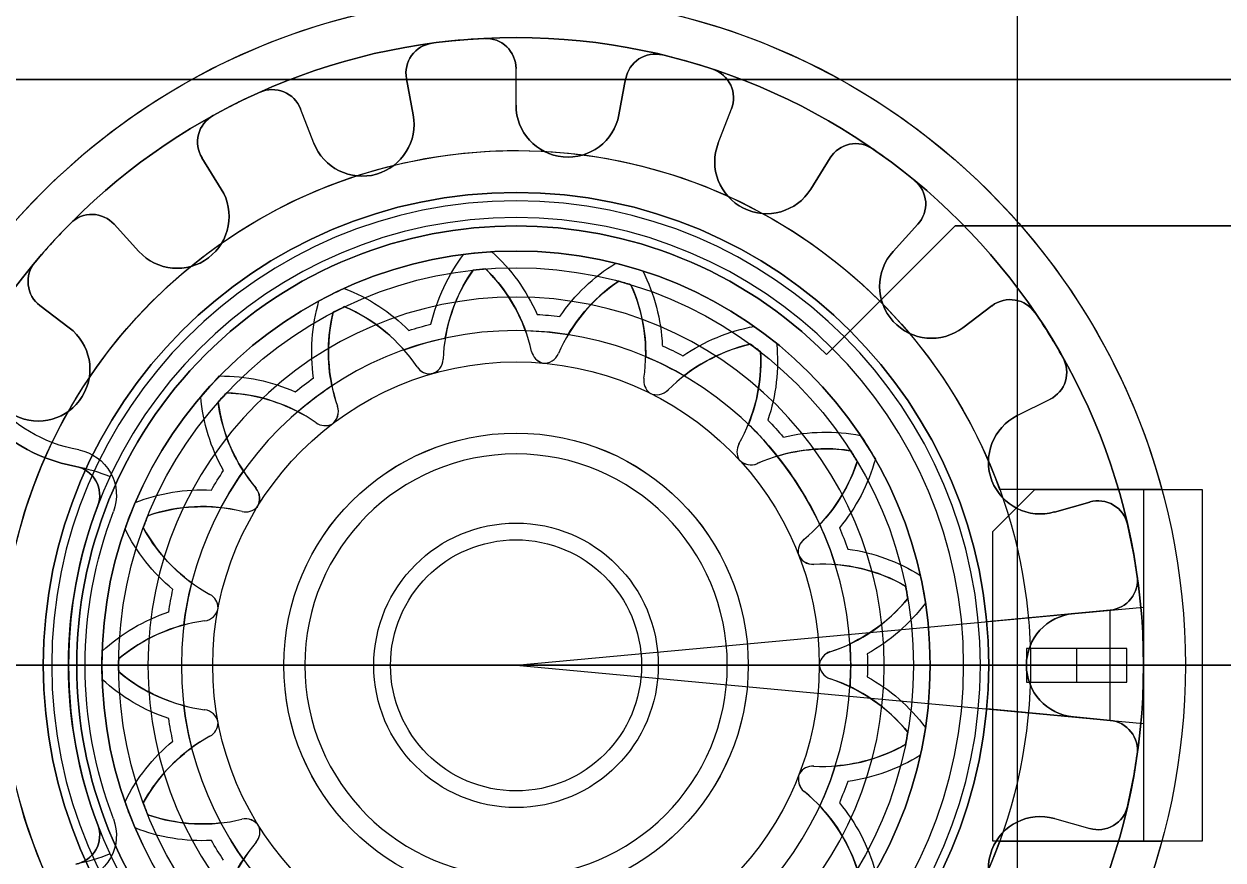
# Model space of a CAD drawing. Header units: centimetres. Extents: x -1.2 to 3.8, y -7.6 to 4.8.
# Drawn here: x -0.158 to 1.275, y -0.233 to 0.766 of the extents above; entities that cross this region are included whole.
import ezdxf

# ---------------------------------------------------------------- set-up
doc = ezdxf.new("R2010")
doc.units = ezdxf.units.CM
doc.header["$MEASUREMENT"] = 0
for name, color, linetype in [('BondTech - Clearance_Sketch1', 7, 'Continuous'), ('BondTech - Clearance_Sketch36', 7, 'Continuous'), ('ClearanceBody_SlottedWheel Clearance', 7, 'Continuous'), ('EncoderCart - Binky v145_Bake Clearance', 7, 'Continuous'), ('EncoderCart - Binky v145_Brake', 7, 'Continuous'), ('EncoderCart - Binky v145_EncoderCart', 7, 'Continuous'), ('EncoderCart - Binky v145_FilamentPath - Flared Return Path - Loft A', 7, 'Continuous'), ('EncoderCart - Binky v145_FilamentPath - Flared Return Path - Loft B', 7, 'Continuous'), ('EncoderCart - Binky v145_Side A - Fill old Spring', 7, 'Continuous'), ('EncoderCart - Binky v145_Side A - Remove Chamfers', 7, 'Continuous'), ('EncoderCart - Binky v145_Side A - Remove Gear Clearance', 7, 'Continuous'), ('EncoderCart - Binky v145_Side B - Fill old Spring', 7, 'Continuous'), ('EncoderCart - Binky v145_Side B - Remove Chamfers', 7, 'Continuous'), ('EncoderCart - Binky v145_Side B - Remove Gear Clearance', 7, 'Continuous'), ('EncoderCart - Binky v145_Spring Cleanup A', 7, 'Continuous'), ('EncoderCart - Binky v145_Spring Cleanup B', 7, 'Continuous'), ('EncoderCart - Binky v145_Spring Geometry', 7, 'Continuous'), ('SlottedWheel Tool_Sketch1', 7, 'Continuous'), ('SlottedWheel_Sleeve', 7, 'Continuous'), ('SlottedWheel_Slots', 7, 'Continuous')]:
    doc.layers.add(name, color=color, linetype=linetype)

# ---------------------------------------------------------------- blocks, each defined once
blk = doc.blocks.new('BondTech-Clearance')
at = {"layer": 'BondTech - Clearance_Sketch1', "extrusion": (-1.33163e-15, 9.86084e-16, -1)}
for radius in [0.495, 0.475, 0.2775, 0.2775, 0.17, 0.15]:
    blk.add_circle((2.7645, 4.3592, -19.4506), radius, dxfattribs=at)
for centre, radius, start, end in [((2.6099, 4.7008, -19.4506), 0.2, 186.8981, 219.5481), ((2.9849, 4.6626, -19.4506), 0.2, 308.7176, 341.4725), ((2.441, 4.5613, -19.4506), 0.019, 327.9967, 39.5481), ((2.4434, 4.5644, -19.4506), 0.019, 255.7765, 316.2217), ((2.3896, 4.3521, -19.4506), 0.2, 75.7765, 108.5314), ((2.7645, 4.3592, -19.4506), 0.475, 157.3918, 159.214), ((2.4969, 4.6219, -19.4506), 0.2, 208.0745, 240.7246), ((3.1218, 4.4917, -19.4506), 0.019, 128.7176, 189.1629), ((3.1208, 4.4955, -19.4506), 0.019, 200.9378, 272.4893), ((3.1303, 4.2767, -19.4506), 0.2, 59.8392, 92.4893), ((2.7645, 4.3592, -19.4506), 0.475, 9.1565, 10.9787), ((2.3898, 4.4308, -19.4506), 0.019, 349.1731, 60.7246), ((3.0796, 4.5625, -19.4506), 0.2, 287.5412, 320.2961), ((2.3909, 4.4346, -19.4506), 0.019, 276.9529, 337.3982), ((2.4174, 4.2172, -19.4506), 0.2, 96.9529, 129.7078), ((3.1456, 4.3537, -19.4506), 0.019, 107.5412, 167.9865), ((3.146, 4.3576, -19.4506), 0.019, 179.7614, 251.3128), ((2.7645, 4.3592, -19.4506), 0.475, 178.5683, 180.3905), ((2.4201, 4.5074, -19.4506), 0.2, 229.251, 261.9011), ((3.0759, 4.1501, -19.4506), 0.2, 38.6628, 71.3128), ((2.3892, 4.2906, -19.4506), 0.019, 10.3496, 81.9011), ((2.3889, 4.2945, -19.4506), 0.019, 298.1294, 358.5747), ((2.7645, 4.3592, -19.4506), 0.475, 347.9801, 349.8023), ((2.4922, 4.1014, -19.4506), 0.2, 118.1294, 150.8843), ((3.1318, 4.435, -19.4506), 0.2, 266.4695, 299.1196), ((3.1183, 4.2164, -19.4506), 0.019, 86.4695, 158.021), ((3.1194, 4.2201, -19.4506), 0.019, 169.7959, 230.2412), ((2.9793, 4.0518, -19.4506), 0.2, 17.4863, 50.2412), ((2.7645, 4.3592, -19.4506), 0.475, 199.7448, 201.567), ((2.4393, 4.1597, -19.4506), 0.019, 31.5261, 103.0775), ((2.3898, 4.373, -19.4506), 0.2, 250.4275, 283.0775), ((2.4376, 4.1632, -19.4506), 0.019, 319.3059, 19.7512), ((2.6037, 4.0204, -19.4506), 0.2, 139.3059, 172.0608), ((3.1344, 4.2972, -19.4506), 0.2, 245.1882, 277.9431), ((3.0425, 4.0984, -19.4506), 0.019, 65.1882, 125.6335), ((3.0454, 4.101, -19.4506), 0.019, 137.4084, 208.9599), ((2.7645, 4.3592, -19.4506), 0.475, 326.8036, 328.6258), ((2.8538, 3.9949, -19.4506), 0.2, 356.3098, 28.9599), ((2.5305, 4.0583, -19.4506), 0.019, 340.4824, 40.9276), ((2.5334, 4.0557, -19.4506), 0.019, 52.7025, 124.254), ((2.4101, 4.2367, -19.4506), 0.2, 271.6039, 304.254), ((2.7369, 3.9852, -19.4506), 0.2, 160.4824, 193.2372), ((2.7645, 4.3592, -19.4506), 0.475, 220.9213, 222.7435), ((3.087, 4.1678, -19.4506), 0.2, 224.0118, 256.7666), ((2.9295, 4.0156, -19.4506), 0.019, 44.0118, 104.457), ((2.9331, 4.017, -19.4506), 0.019, 116.2319, 187.7834), ((2.7162, 3.9873, -19.4506), 0.2, 335.1334, 7.7834), ((2.6586, 3.9927, -19.4506), 0.019, 73.879, 145.4305), ((2.655, 3.9941, -19.4506), 0.019, 1.6588, 62.1041), ((2.4783, 4.1169, -19.4506), 0.2, 292.7804, 325.4305), ((2.9961, 4.0642, -19.4506), 0.2, 202.8353, 235.5902), ((2.7942, 3.9792, -19.4506), 0.019, 22.8353, 83.2806), ((2.7981, 3.9791, -19.4506), 0.019, 95.0555, 166.607), ((2.8739, 4.0005, -19.4506), 0.2, 181.6588, 214.4137), ((2.7645, 4.3592, -19.4506), 0.475, 305.6271, 307.4493), ((2.5851, 4.0299, -19.4506), 0.2, 313.9569, 346.607), ((2.7645, 4.3592, -19.4506), 0.475, 242.0977, 243.9199), ((2.7645, 4.3592, -19.4506), 0.475, 284.4507, 286.2729), ((2.7645, 4.3592, -19.4506), 0.475, 263.2742, 265.0964)]:
    blk.add_arc(centre, radius, start, end, dxfattribs=at)
at = {"layer": 'BondTech - Clearance_Sketch1'}
blk.add_point((-2.7965, 3.9981, 19.4506), dxfattribs=at)
at = {"layer": 'BondTech - Clearance_Sketch36'}
for radius in [0.495, 0.44, 0.4]:
    blk.add_circle((-2.7645, 4.3592, 19.8706), radius, dxfattribs=at)
blk.add_point((-3.1865, 4.2763, 19.8706), dxfattribs=at)
blk = doc.blocks.new('BondTechDriveGearv6v1')
blk.add_blockref('BondTech-Clearance', (0, 0))
blk = doc.blocks.new('ClearanceBody')
at = {"layer": 'ClearanceBody_SlottedWheel Clearance'}
for p, q in [((0.43, 0.6691, 0.797), (0.43, 0.713, 0.797)), ((0.299, 0.7009, 0.797), (0.307, 0.6577, 0.797)), ((0.561, 0.7009, 0.797), (0.553, 0.6577, 0.797)), ((0.1883, 0.624, 0.797), (0.1724, 0.6649, 0.797)), ((0.6717, 0.624, 0.797), (0.6876, 0.6649, 0.797)), ((0.0546, 0.6062, 0.797), (0.0777, 0.5689, 0.797)), ((0.8054, 0.6062, 0.797), (0.7823, 0.5689, 0.797)), ((-0.0208, 0.4945, 0.797), (-0.0504, 0.5269, 0.797)), ((0.8808, 0.4945, 0.797), (0.9104, 0.5269, 0.797)), ((-0.139, 0.4297, 0.797), (-0.104, 0.4032, 0.797)), ((0.999, 0.4297, 0.797), (0.964, 0.4032, 0.797)), ((1.029, 0.2983, 0.797), (1.0683, 0.3178, 0.797)), ((1.1158, 0.1951, 0.797), (1.0736, 0.1831, 0.797)), ((1.0963, 0.0617, 0.797), (1.14, 0.0658, 0.797)), ((1.14, -0.0658, 0.797), (1.0963, -0.0617, 0.797)), ((1.0736, -0.1831, 0.797), (1.1158, -0.1951, 0.797))]:
    blk.add_line(p, q, dxfattribs=at)
for radius in [0.8, 0.75, 0.615, 0.565, 0.565, 0.3625, 0.2775]:
    blk.add_circle((0.43, 0, 0.797), radius, dxfattribs=at)
for centre, radius, start, end in [((0.43, 0, 0.797), 0.75, 92.8941, 97.6941), ((0.394, 0.713, 0.797), 0.036, 360, 92.8941), ((0.3344, 0.7075, 0.797), 0.036, 97.6941, 190.5882), ((0.5965, 0.6943, 0.797), 0.036, 76.5177, 169.4118), ((0.43, 0, 0.797), 0.75, 71.7176, 76.5177), ((0.654, 0.6779, 0.797), 0.036, 338.8235, 71.7176), ((0.1388, 0.6519, 0.797), 0.036, 21.1765, 114.0706), ((0.43, 0, 0.797), 0.75, 114.0706, 118.8706), ((0.492, 0.6691, 0.797), 0.062, 180, 349.4118), ((0.0853, 0.6252, 0.797), 0.036, 118.8706, 211.7647), ((0.2461, 0.6464, 0.797), 0.062, 201.1765, 10.5882), ((0.7295, 0.6016, 0.797), 0.062, 158.8235, 328.2353), ((0.836, 0.5873, 0.797), 0.036, 55.3412, 148.2353), ((0.43, 0, 0.797), 0.75, 50.5412, 55.3412), ((0.8837, 0.5512, 0.797), 0.036, 317.6471, 50.5412), ((0.025, 0.5363, 0.797), 0.062, 222.3529, 31.7647), ((-0.077, 0.5027, 0.797), 0.036, 42.3529, 135.2471), ((0.43, 0, 0.797), 0.75, 135.2471, 140.0471), ((0.9266, 0.4527, 0.797), 0.062, 137.6471, 307.0588), ((-0.1173, 0.4585, 0.797), 0.036, 140.0471, 232.9412), ((0.43, 0, 0.797), 0.475, 94.383, 96.2052), ((0.2536, 0.3309, 0.797), 0.2, 12.7676, 45.5225), ((0.5426, 0.3577, 0.797), 0.2, 145.0657, 177.7158), ((0.6642, 0.2929, 0.797), 0.2, 123.8892, 156.5393), ((0.43, 0, 0.797), 0.475, 73.2065, 75.0287), ((0.385, 0.3723, 0.797), 0.2, 351.5912, 24.3461), ((1.0207, 0.4009, 0.797), 0.036, 34.1647, 127.0588), ((0.4058, 0.3742, 0.797), 0.2, 166.2422, 198.8923), ((0.43, 0, 0.797), 0.475, 115.5595, 117.3817), ((0.1459, 0.2448, 0.797), 0.2, 33.9441, 66.699), ((0.43, 0, 0.797), 0.75, 29.3647, 34.1647), ((-0.1413, 0.3538, 0.797), 0.062, 243.5294, 52.9412), ((0.4672, 0.3793, 0.797), 0.019, 192.7676, 253.2129), ((0.7542, 0.1885, 0.797), 0.2, 102.7128, 135.3628), ((0.5225, 0.3634, 0.797), 0.2, 330.4147, 3.1696), ((0.43, 0, 0.797), 0.475, 52.0301, 53.8523), ((0.3238, 0.3664, 0.797), 0.019, 286.1643, 357.7158), ((0.4633, 0.38, 0.797), 0.019, 264.9878, 336.5393), ((1.0522, 0.3501, 0.797), 0.036, 296.4706, 29.3647), ((0.3276, 0.3671, 0.797), 0.019, 213.9441, 274.3894), ((0.6017, 0.3403, 0.797), 0.019, 171.5912, 232.0365), ((0.43, 0, 0.797), 0.475, 136.736, 138.5582), ((0.0767, 0.1257, 0.797), 0.2, 55.1206, 87.8755), ((0.5984, 0.3423, 0.797), 0.019, 243.8114, 315.3628), ((0.2723, 0.3402, 0.797), 0.2, 187.4186, 220.0687), ((0.1986, 0.3033, 0.797), 0.019, 307.3408, 18.8923), ((0.2019, 0.3053, 0.797), 0.019, 235.1206, 295.5659), ((1.0566, 0.2428, 0.797), 0.062, 116.4706, 285.8824), ((0.713, 0.2553, 0.797), 0.019, 150.4147, 210.86), ((0.8004, 0.0586, 0.797), 0.2, 81.5363, 114.1864), ((0.7107, 0.2584, 0.797), 0.019, 222.6349, 294.1864), ((0.43, 0, 0.797), 0.475, 30.8536, 32.6758), ((0.6476, 0.3054, 0.797), 0.2, 309.2382, 341.9931), ((0.1047, 0.1992, 0.797), 0.019, 328.5172, 40.0687), ((0.0551, -0.0104, 0.797), 0.2, 76.2971, 109.0519), ((0.107, 0.2023, 0.797), 0.019, 256.2971, 316.7423), ((1.1257, 0.1605, 0.797), 0.036, 12.9882, 105.8824), ((0.43, 0, 0.797), 0.475, 157.9124, 159.7346), ((0.16, 0.2602, 0.797), 0.2, 208.5951, 241.35), ((0.43, 0, 0.797), 0.75, 8.1882, 12.9882), ((0.7861, 0.1358, 0.797), 0.019, 129.2382, 189.6835), ((0.7851, 0.1396, 0.797), 0.019, 201.4584, 273.0099), ((0.7966, -0.0791, 0.797), 0.2, 60.3598, 93.0099), ((1.1367, 0.1017, 0.797), 0.036, 275.2941, 8.1882), ((0.43, 0, 0.797), 0.475, 9.6771, 11.4993), ((0.055, 0.0681, 0.797), 0.019, 0.9047, 61.35), ((0.7432, 0.2062, 0.797), 0.2, 288.0618, 320.8166), ((0.0553, 0.0719, 0.797), 0.019, 277.5783, 349.1298), ((1.102, 0, 0.797), 0.062, 95.2941, 264.7059), ((0.0842, -0.1451, 0.797), 0.2, 97.5783, 130.2284), ((0.8111, -0.002, 0.797), 0.019, 108.0618, 168.507), ((0.43, 0, 0.797), 0.475, 179.0889, 180.9111), ((0.8115, 0.0019, 0.797), 0.019, 180.2819, 251.8334), ((0.0842, 0.1451, 0.797), 0.2, 229.7716, 262.4217), ((0.7432, -0.2062, 0.797), 0.2, 39.1834, 71.8334), ((0.0553, -0.0719, 0.797), 0.019, 10.8702, 82.4217), ((0.055, -0.0681, 0.797), 0.019, 298.65, 359.0953), ((1.1367, -0.1017, 0.797), 0.036, 351.8118, 84.7059), ((0.16, -0.2602, 0.797), 0.2, 118.65, 151.4049), ((0.43, 0, 0.797), 0.475, 348.5007, 350.3229), ((0.7966, 0.0791, 0.797), 0.2, 266.8853, 299.6402), ((0.43, 0, 0.797), 0.75, 347.0118, 351.8118), ((0.7847, -0.1395, 0.797), 0.019, 86.8853, 147.3306), ((0.7864, -0.1361, 0.797), 0.019, 159.1055, 230.657), ((0.6476, -0.3054, 0.797), 0.2, 18.0069, 50.657), ((0.43, 0, 0.797), 0.475, 200.2654, 202.0876), ((1.1257, -0.1605, 0.797), 0.036, 254.1176, 347.0118), ((0.0551, 0.0104, 0.797), 0.2, 250.9481, 283.5981), ((0.1066, -0.2024, 0.797), 0.019, 32.0467, 103.5981), ((1.0566, -0.2428, 0.797), 0.062, 74.1176, 243.5294), ((0.1049, -0.1989, 0.797), 0.019, 319.8265, 20.2717), ((0.2723, -0.3402, 0.797), 0.2, 139.8265, 172.5814)]:
    blk.add_arc(centre, radius, start, end, dxfattribs=at)
blk.add_point((0, 0, 0.797), dxfattribs=at)
blk = doc.blocks.new('SlottedWheel')
at = {"layer": 'SlottedWheel_Sleeve', "extrusion": (4.22942e-16, 9.28523e-16, -1)}
for radius in [0.565, 0.2525]:
    blk.add_circle((-0.43, 0, -0.7), radius, dxfattribs=at)
for centre, radius, start, end in [((-0.5426, 0.3577, -0.7), 0.22, 13.0884, 37.3166), ((-0.43, 0, -0.7), 0.495, 82.7643, 86.6475), ((-0.2536, 0.3309, -0.7), 0.22, 132.0951, 156.3234), ((-0.43, 0, -0.7), 0.475, 83.7948, 85.617), ((-0.2536, 0.3309, -0.7), 0.2, 134.4775, 159.8383), ((-0.6642, 0.2929, -0.7), 0.22, 34.2649, 58.4931), ((-0.43, 0, -0.7), 0.495, 103.9407, 107.824), ((-0.5426, 0.3577, -0.7), 0.2, 9.5735, 34.9343), ((-0.6642, 0.2929, -0.7), 0.2, 30.75, 56.1108), ((-0.43, 0, -0.7), 0.475, 104.9713, 106.7935), ((-0.385, 0.3723, -0.7), 0.2, 155.6539, 181.0148), ((-0.43, 0, -0.7), 0.475, 62.6183, 64.4405), ((-0.1459, 0.2448, -0.7), 0.2, 113.301, 138.6618), ((-0.43, 0, -0.7), 0.42, 93.42, 97.1683), ((-0.7542, 0.1885, -0.7), 0.22, 55.4413, 79.6696), ((-0.43, 0, -0.7), 0.495, 125.1172, 129.0004), ((-0.43, 0, -0.7), 0.4, 70.4449, 77.7904), ((-0.43, 0, -0.7), 0.4, 91.6214, 98.9669), ((-0.7542, 0.1885, -0.7), 0.2, 51.9264, 77.2872), ((-0.5225, 0.3634, -0.7), 0.2, 176.8304, 202.1912), ((-0.43, 0, -0.7), 0.475, 126.1477, 127.9699), ((-0.5225, 0.3634, -0.7), 0.22, 174.4481, 198.6763), ((-0.43, 0, -0.7), 0.4, 112.7978, 120.1433), ((-0.43, 0, -0.7), 0.495, 40.4113, 44.2946), ((-0.43, 0, -0.7), 0.4, 49.2684, 56.6139), ((-0.2723, 0.3402, -0.7), 0.22, 330.7355, 354.9637), ((-0.43, 0, -0.7), 0.475, 41.4418, 43.264), ((-0.0767, 0.1257, -0.7), 0.2, 92.1245, 117.4853), ((-0.2723, 0.3402, -0.7), 0.2, 327.2205, 352.5814), ((-0.43, 0, -0.7), 0.4, 133.9743, 141.3198), ((-0.43, 0, -0.7), 0.42, 135.7729, 139.5212), ((-0.8004, 0.0586, -0.7), 0.22, 76.6178, 100.8461), ((-0.43, 0, -0.7), 0.495, 146.2937, 150.1769), ((-0.8004, 0.0586, -0.7), 0.2, 73.1029, 98.4637), ((-0.8004, 0.0586, -0.7), 0.2, 73.1029, 98.4637), ((-0.43, 0, -0.7), 0.4, 141.3198, 155.1508), ((-0.6476, 0.3054, -0.7), 0.22, 195.6245, 219.8528), ((-0.43, 0, -0.7), 0.475, 147.3242, 149.1464), ((-0.43, 0, -0.7), 0.475, 147.3242, 149.1464), ((-0.43, 0, -0.7), 0.42, 29.8906, 33.6388), ((-0.43, 0, -0.7), 0.4, 28.092, 35.4375), ((-0.6476, 0.3054, -0.7), 0.2, 198.0069, 223.3677), ((-0.6476, 0.3054, -0.7), 0.2, 198.0069, 223.3677), ((-0.0551, -0.0104, -0.7), 0.22, 68.5657, 92.7939), ((-0.43, 0, -0.7), 0.495, 19.2348, 23.1181), ((-0.0551, -0.0104, -0.7), 0.2, 70.9481, 96.3089), ((-0.43, 0, -0.7), 0.475, 20.2654, 22.0876), ((-0.16, 0.2602, -0.7), 0.22, 309.559, 333.7872), ((-0.16, 0.2602, -0.7), 0.2, 306.0441, 331.4049), ((-0.43, 0, -0.7), 0.4, 155.1508, 162.4963), ((-0.43, 0, -0.7), 0.42, 156.9494, 160.6977), ((-0.7966, -0.0791, -0.7), 0.22, 97.7943, 122.0225), ((-0.7966, -0.0791, -0.7), 0.2, 94.2794, 119.6402), ((-0.43, 0, -0.7), 0.495, 167.4701, 171.3534), ((-0.43, 0, -0.7), 0.42, 8.7141, 12.4624), ((-0.43, 0, -0.7), 0.4, 6.9155, 14.261), ((-0.43, 0, -0.7), 0.475, 168.5007, 170.3229), ((-0.7432, 0.2062, -0.7), 0.2, 219.1834, 244.5442), ((-0.0842, -0.1451, -0.7), 0.22, 47.3892, 71.6175), ((-0.0842, -0.1451, -0.7), 0.2, 49.7716, 75.1324), ((-0.43, 0, -0.7), 0.495, 358.0584, 1.9416), ((-0.43, 0, -0.7), 0.4, 176.3273, 183.6727), ((-0.43, 0, -0.7), 0.475, 359.0889, 0.9111), ((-0.0842, 0.1451, -0.7), 0.2, 284.8676, 310.2284), ((-0.7432, -0.2062, -0.7), 0.22, 118.9708, 143.199), ((-0.0842, 0.1451, -0.7), 0.22, 288.3825, 312.6108), ((-0.7432, -0.2062, -0.7), 0.2, 115.4558, 140.8166), ((-0.43, 0, -0.7), 0.4, 345.739, 353.0845), ((-0.43, 0, -0.7), 0.42, 347.5376, 351.2859), ((-0.43, 0, -0.7), 0.475, 189.6771, 191.4993), ((-0.43, 0, -0.7), 0.495, 188.6466, 192.5299), ((-0.16, -0.2602, -0.7), 0.22, 26.2128, 50.441), ((-0.16, -0.2602, -0.7), 0.2, 28.5951, 53.9559), ((-0.7966, 0.0791, -0.7), 0.2, 240.3598, 265.7206), ((-0.7966, 0.0791, -0.7), 0.22, 237.9775, 262.2057), ((-0.43, 0, -0.7), 0.4, 197.5037, 204.8492), ((-0.43, 0, -0.7), 0.42, 199.3023, 203.0506), ((-0.43, 0, -0.7), 0.495, 336.8819, 340.7652), ((-0.43, 0, -0.7), 0.475, 337.9124, 339.7346), ((-0.6476, -0.3054, -0.7), 0.2, 136.6323, 161.9931), ((-0.6476, -0.3054, -0.7), 0.22, 140.1472, 164.3755), ((-0.0551, 0.0104, -0.7), 0.2, 263.6911, 289.0519), ((-0.0551, 0.0104, -0.7), 0.22, 267.2061, 291.4343), ((-0.43, 0, -0.7), 0.4, 324.5625, 331.908), ((-0.43, 0, -0.7), 0.42, 326.3612, 330.1094), ((-0.2723, -0.3402, -0.7), 0.2, 7.4186, 32.7795)]:
    blk.add_arc(centre, radius, start, end, dxfattribs=at)
at = {"layer": 'SlottedWheel_Sleeve', "extrusion": (8.78391e-16, 1.14611e-15, -1)}
blk.add_arc((-0.385, 0.3723, -0.7), 0.22, 153.2716, 177.4998, dxfattribs=at)
at = {"layer": 'SlottedWheel_Sleeve', "extrusion": (4.29363e-16, 9.16397e-16, -1)}
blk.add_arc((-0.43, 0, -0.7), 0.495, 61.5878, 65.471, dxfattribs=at)
at = {"layer": 'SlottedWheel_Sleeve', "extrusion": (6.12935e-16, 1.39616e-15, -1)}
blk.add_arc((-0.1459, 0.2448, -0.7), 0.22, 110.9187, 135.1469, dxfattribs=at)
at = {"layer": 'SlottedWheel_Sleeve', "extrusion": (-7.45163e-17, 8.42259e-16, -1)}
blk.add_arc((-0.4058, 0.3742, -0.7), 0.22, 351.9119, 16.1402, dxfattribs=at)
at = {"layer": 'SlottedWheel_Sleeve', "extrusion": (-1.20826e-16, 8.16874e-16, -1)}
blk.add_arc((-0.4058, 0.3742, -0.7), 0.2, 348.397, 13.7578, dxfattribs=at)
at = {"layer": 'SlottedWheel_Sleeve', "extrusion": (5.07453e-16, 6.78024e-16, -1)}
blk.add_arc((-0.43, 0, -0.7), 0.42, 72.2435, 75.9918, dxfattribs=at)
at = {"layer": 'SlottedWheel_Sleeve', "extrusion": (3.16637e-16, 6.86467e-16, -1)}
blk.add_arc((-0.43, 0, -0.7), 0.42, 114.5965, 118.3447, dxfattribs=at)
at = {"layer": 'SlottedWheel_Sleeve', "extrusion": (4.14707e-16, 4.23834e-16, -1)}
blk.add_arc((-0.0767, 0.1257, -0.7), 0.22, 89.7422, 113.9704, dxfattribs=at)
at = {"layer": 'SlottedWheel_Sleeve', "extrusion": (2.53647e-16, 1.13158e-15, -1)}
blk.add_arc((-0.43, 0, -0.7), 0.42, 51.067, 54.8153, dxfattribs=at)
at = {"layer": 'SlottedWheel_Sleeve', "extrusion": (8.2073e-16, 6.17808e-16, -1)}
blk.add_arc((-0.7432, 0.2062, -0.7), 0.22, 216.801, 241.0292, dxfattribs=at)
at = {"layer": 'SlottedWheel_Sleeve', "extrusion": (1.58878e-16, 9.1579e-16, -1)}
blk.add_arc((-0.43, 0, -0.7), 0.42, 178.1259, 181.8741, dxfattribs=at)
at = {"layer": 'SlottedWheel_Sleeve'}
blk.add_point((0, 0, 0.7), dxfattribs=at)
at = {"layer": 'SlottedWheel_Slots'}
for p, q in [((0.43, 0.6691, 0.72), (0.43, 0.713, 0.72)), ((0.307, 0.6577, 0.72), (0.299, 0.7009, 0.72)), ((0.553, 0.6577, 0.72), (0.561, 0.7009, 0.72)), ((0.1883, 0.624, 0.72), (0.1724, 0.6649, 0.72)), ((0.6717, 0.624, 0.72), (0.6876, 0.6649, 0.72)), ((0.0777, 0.5689, 0.72), (0.0546, 0.6062, 0.72)), ((0.7823, 0.5689, 0.72), (0.8054, 0.6062, 0.72)), ((-0.0208, 0.4945, 0.72), (-0.0504, 0.5269, 0.72)), ((0.8808, 0.4945, 0.72), (0.9104, 0.5269, 0.72)), ((-0.104, 0.4032, 0.72), (-0.139, 0.4297, 0.72)), ((0.964, 0.4032, 0.72), (0.999, 0.4297, 0.72)), ((1.029, 0.2983, 0.72), (1.0683, 0.3178, 0.72)), ((1, 0.16, 0.72), (1.05, 0.21, 0.72)), ((1, 0.16, 0.72), (1.05, 0.21, 0.72)), ((1.05, 0.21, 0.72), (1.25, 0.21, 0.72)), ((1.05, 0.21, 0.72), (1.25, 0.21, 0.72)), ((1.18, 0.21, 0.72), (1.18, -0.21, 0.72)), ((1.25, 0.21, 0.72), (1.25, -0.21, 0.72)), ((1.25, 0.21, 0.72), (1.25, -0.21, 0.72)), ((1.0736, 0.1831, 0.72), (1.1158, 0.1951, 0.72)), ((1, -0.21, 0.72), (1, 0.16, 0.72)), ((1, -0.21, 0.72), (1, 0.16, 0.72)), ((0.43, 0, 0.72), (1.18, 0.0695, 0.72)), ((1.14, 0.0658, 0.72), (0.9926, 0.0521, 0.72)), ((1.0963, 0.0617, 0.72), (1.14, 0.0658, 0.72)), ((1.14, -0.0658, 0.72), (1.14, 0.0658, 0.72)), ((1.16, 0.02, 0.72), (1.04, 0.02, 0.72)), ((1.04, 0.02, 0.72), (1.04, -0.02, 0.72)), ((1.16, 0.02, 0.72), (1.04, 0.02, 0.72)), ((1.04, 0.02, 0.72), (1.04, -0.02, 0.72)), ((1.1, 0.02, 0.72), (1.1, -0.02, 0.72)), ((1.16, -0.02, 0.72), (1.16, 0.02, 0.72)), ((1.16, -0.02, 0.72), (1.16, 0.02, 0.72)), ((0.43, 0, 0.72), (1.18, 0, 0.72)), ((0.43, 0, 0.72), (1.18, -0.0695, 0.72)), ((1.04, -0.02, 0.72), (1.16, -0.02, 0.72)), ((1.04, -0.02, 0.72), (1.16, -0.02, 0.72)), ((1.14, -0.0658, 0.72), (0.9926, -0.0521, 0.72)), ((1.0963, -0.0617, 0.72), (1.14, -0.0658, 0.72)), ((1.0736, -0.1831, 0.72), (1.1158, -0.1951, 0.72)), ((1.25, -0.21, 0.72), (1, -0.21, 0.72)), ((1.25, -0.21, 0.72), (1, -0.21, 0.72))]:
    blk.add_line(p, q, dxfattribs=at)
at = {"layer": 'SlottedWheel_Slots', "extrusion": (4.22942e-16, 9.28523e-16, -1)}
for radius in [0.75, 0.565, 0.565, 0.565, 0.555]:
    blk.add_circle((-0.43, 0, -0.72), radius, dxfattribs=at)
at = {"layer": 'SlottedWheel_Slots', "extrusion": (-1.35833e-14, 4.47477e-16, -1)}
blk.add_arc((-0.394, 0.713, -0.72), 0.036, 87.1059, 180, dxfattribs=at)
at = {"layer": 'SlottedWheel_Slots', "extrusion": (-2.70403e-15, 5.63382e-16, -1)}
blk.add_arc((-0.3344, 0.7075, -0.72), 0.036, 349.4118, 82.3059, dxfattribs=at)
at = {"layer": 'SlottedWheel_Slots', "extrusion": (-2.62478e-15, 1.71763e-15, -1)}
blk.add_arc((-0.5965, 0.6943, -0.72), 0.036, 10.5882, 103.4823, dxfattribs=at)
at = {"layer": 'SlottedWheel_Slots', "extrusion": (-1.28113e-14, 5.5396e-15, -1)}
blk.add_arc((-0.654, 0.6779, -0.72), 0.036, 108.2824, 201.1765, dxfattribs=at)
at = {"layer": 'SlottedWheel_Slots', "extrusion": (-1.24637e-14, -4.57968e-15, -1)}
blk.add_arc((-0.1388, 0.6519, -0.72), 0.036, 65.9294, 158.8235, dxfattribs=at)
at = {"layer": 'SlottedWheel_Slots', "extrusion": (4.22942e-16, 9.28523e-16, -1)}
for centre, radius, start, end in [((-0.492, 0.6691, -0.72), 0.062, 190.5882, 360), ((-0.2461, 0.6464, -0.72), 0.062, 169.4118, 338.8235), ((-0.7295, 0.6016, -0.72), 0.062, 211.7647, 21.1765), ((-0.025, 0.5363, -0.72), 0.062, 148.2353, 317.6471), ((-0.5426, 0.3577, -0.72), 0.22, 13.0884, 37.3166), ((-0.5426, 0.3577, -0.72), 0.22, 13.0884, 37.3166), ((-0.43, 0, -0.72), 0.495, 82.7643, 86.6475), ((-0.43, 0, -0.72), 0.495, 82.7643, 86.6475), ((-0.2536, 0.3309, -0.72), 0.22, 132.0951, 156.3234), ((-0.2536, 0.3309, -0.72), 0.22, 132.0951, 156.3234), ((-0.9266, 0.4527, -0.72), 0.062, 232.9412, 42.3529), ((-0.6642, 0.2929, -0.72), 0.22, 34.2649, 58.4931), ((-0.6642, 0.2929, -0.72), 0.22, 34.2649, 58.4931), ((-0.43, 0, -0.72), 0.495, 103.9407, 107.824), ((-0.43, 0, -0.72), 0.495, 103.9407, 107.824), ((-0.385, 0.3723, -0.72), 0.22, 153.2716, 177.4998), ((-0.385, 0.3723, -0.72), 0.22, 153.2716, 177.4998), ((-0.43, 0, -0.72), 0.495, 61.5878, 65.471), ((-0.43, 0, -0.72), 0.495, 61.5878, 65.471), ((-0.1459, 0.2448, -0.72), 0.22, 110.9187, 135.1469), ((-0.1459, 0.2448, -0.72), 0.22, 110.9187, 135.1469), ((-0.4058, 0.3742, -0.72), 0.22, 351.9119, 16.1402), ((-0.4058, 0.3742, -0.72), 0.22, 351.9119, 16.1402), ((-0.43, 0, -0.72), 0.42, 93.42, 97.1683), ((-0.43, 0, -0.72), 0.42, 93.42, 97.1683), ((0.1413, 0.3538, -0.72), 0.062, 127.0588, 296.4706), ((-0.43, 0, -0.72), 0.42, 72.2435, 75.9918), ((-0.43, 0, -0.72), 0.42, 72.2435, 75.9918), ((-0.7542, 0.1885, -0.72), 0.22, 55.4413, 79.6696), ((-0.7542, 0.1885, -0.72), 0.22, 55.4413, 79.6696), ((-0.43, 0, -0.72), 0.495, 125.1172, 129.0004), ((-0.43, 0, -0.72), 0.495, 125.1172, 129.0004), ((-0.43, 0, -0.72), 0.42, 114.5965, 118.3447), ((-0.43, 0, -0.72), 0.42, 114.5965, 118.3447), ((-0.5225, 0.3634, -0.72), 0.22, 174.4481, 198.6763), ((-0.5225, 0.3634, -0.72), 0.22, 174.4481, 198.6763), ((-0.43, 0, -0.72), 0.495, 40.4113, 44.2946), ((-0.43, 0, -0.72), 0.495, 40.4113, 44.2946), ((-0.0767, 0.1257, -0.72), 0.22, 89.7422, 113.9704), ((-0.0767, 0.1257, -0.72), 0.22, 89.7422, 113.9704), ((-0.43, 0, -0.72), 0.42, 51.067, 54.8153), ((-0.43, 0, -0.72), 0.42, 51.067, 54.8153), ((-0.2723, 0.3402, -0.72), 0.22, 330.7355, 354.9637), ((-0.2723, 0.3402, -0.72), 0.22, 330.7355, 354.9637), ((-0.43, 0, -0.72), 0.42, 135.7729, 139.5212), ((-0.43, 0, -0.72), 0.42, 135.7729, 139.5212), ((-1.0566, 0.2428, -0.72), 0.062, 254.1176, 63.5294), ((-0.8004, 0.0586, -0.72), 0.22, 76.6178, 100.8461), ((-0.8004, 0.0586, -0.72), 0.22, 76.6178, 100.8461), ((-0.43, 0, -0.72), 0.495, 146.2937, 150.1769), ((-0.43, 0, -0.72), 0.495, 146.2937, 150.1769), ((-0.6476, 0.3054, -0.72), 0.22, 195.6245, 219.8528), ((-0.6476, 0.3054, -0.72), 0.22, 195.6245, 219.8528), ((-0.43, 0, -0.72), 0.42, 29.8906, 33.6388), ((-0.43, 0, -0.72), 0.42, 29.8906, 33.6388), ((-0.0551, -0.0104, -0.72), 0.22, 68.5657, 92.7939), ((-0.0551, -0.0104, -0.72), 0.22, 68.5657, 92.7939), ((-0.43, 0, -0.72), 0.495, 19.2348, 23.1181), ((-0.43, 0, -0.72), 0.495, 19.2348, 23.1181), ((-0.16, 0.2602, -0.72), 0.22, 309.559, 333.7872), ((-0.16, 0.2602, -0.72), 0.22, 309.559, 333.7872), ((-0.43, 0, -0.72), 0.42, 156.9494, 160.6977), ((-0.43, 0, -0.72), 0.42, 156.9494, 160.6977), ((-0.7966, -0.0791, -0.72), 0.22, 97.7943, 122.0225), ((-0.7966, -0.0791, -0.72), 0.22, 97.7943, 122.0225), ((-0.43, 0, -0.72), 0.495, 167.4701, 171.3534), ((-0.43, 0, -0.72), 0.495, 167.4701, 171.3534), ((-0.43, 0, -0.72), 0.42, 8.7141, 12.4624), ((-0.43, 0, -0.72), 0.42, 8.7141, 12.4624), ((-0.7432, 0.2062, -0.72), 0.22, 216.801, 241.0292), ((-0.7432, 0.2062, -0.72), 0.22, 216.801, 241.0292), ((-0.0842, -0.1451, -0.72), 0.22, 47.3892, 71.6175), ((-0.0842, -0.1451, -0.72), 0.22, 47.3892, 71.6175), ((-1.102, 0, -0.72), 0.062, 275.2941, 84.7059), ((-0.43, 0, -0.72), 0.495, 358.0584, 1.9416), ((-0.43, 0, -0.72), 0.495, 358.0584, 1.9416), ((-0.43, 0, -0.72), 0.42, 178.1259, 181.8741), ((-0.43, 0, -0.72), 0.42, 178.1259, 181.8741), ((-0.7432, -0.2062, -0.72), 0.22, 118.9708, 143.199), ((-0.7432, -0.2062, -0.72), 0.22, 118.9708, 143.199), ((-0.0842, 0.1451, -0.72), 0.22, 288.3825, 312.6108), ((-0.0842, 0.1451, -0.72), 0.22, 288.3825, 312.6108), ((-0.43, 0, -0.72), 0.42, 347.5376, 351.2859), ((-0.43, 0, -0.72), 0.42, 347.5376, 351.2859), ((-0.43, 0, -0.72), 0.495, 188.6466, 192.5299), ((-0.43, 0, -0.72), 0.495, 188.6466, 192.5299), ((-0.16, -0.2602, -0.72), 0.22, 26.2128, 50.441), ((-0.16, -0.2602, -0.72), 0.22, 26.2128, 50.441), ((-0.7966, 0.0791, -0.72), 0.22, 237.9775, 262.2057), ((-0.7966, 0.0791, -0.72), 0.22, 237.9775, 262.2057), ((-0.43, 0, -0.72), 0.42, 199.3023, 203.0506), ((-0.43, 0, -0.72), 0.42, 199.3023, 203.0506), ((-0.43, 0, -0.72), 0.495, 336.8819, 340.7652), ((-0.43, 0, -0.72), 0.495, 336.8819, 340.7652), ((-0.6476, -0.3054, -0.72), 0.22, 140.1472, 164.3755), ((-0.6476, -0.3054, -0.72), 0.22, 140.1472, 164.3755), ((-1.0566, -0.2428, -0.72), 0.062, 296.4706, 105.8824), ((-0.0551, 0.0104, -0.72), 0.22, 267.2061, 291.4343), ((-0.0551, 0.0104, -0.72), 0.22, 267.2061, 291.4343), ((-0.43, 0, -0.72), 0.42, 326.3612, 330.1094), ((-0.43, 0, -0.72), 0.42, 326.3612, 330.1094)]:
    blk.add_arc(centre, radius, start, end, dxfattribs=at)
at = {"layer": 'SlottedWheel_Slots', "extrusion": (-2.36097e-15, -5.41553e-16, -1)}
blk.add_arc((-0.0853, 0.6252, -0.72), 0.036, 328.2353, 61.1294, dxfattribs=at)
at = {"layer": 'SlottedWheel_Slots', "extrusion": (-2.13391e-15, 2.76531e-15, -1)}
blk.add_arc((-0.836, 0.5873, -0.72), 0.036, 31.7647, 124.6588, dxfattribs=at)
at = {"layer": 'SlottedWheel_Slots', "extrusion": (-1.02519e-14, 1.0009e-14, -1)}
blk.add_arc((-0.8837, 0.5512, -0.72), 0.036, 129.4588, 222.3529, dxfattribs=at)
at = {"layer": 'SlottedWheel_Slots', "extrusion": (-9.60372e-15, -8.86292e-15, -1)}
blk.add_arc((0.077, 0.5027, -0.72), 0.036, 44.7529, 137.6471, dxfattribs=at)
at = {"layer": 'SlottedWheel_Slots', "extrusion": (-1.64192e-15, -1.44795e-15, -1)}
blk.add_arc((0.1173, 0.4585, -0.72), 0.036, 307.0588, 39.9529, dxfattribs=at)
at = {"layer": 'SlottedWheel_Slots', "extrusion": (-1.29773e-15, 3.56491e-15, -1)}
blk.add_arc((-1.0207, 0.4009, -0.72), 0.036, 52.9412, 145.8353, dxfattribs=at)
at = {"layer": 'SlottedWheel_Slots', "extrusion": (-6.25079e-15, 1.3252e-14, -1)}
blk.add_arc((-1.0522, 0.3501, -0.72), 0.036, 150.6353, 243.5294, dxfattribs=at)
at = {"layer": 'SlottedWheel_Slots', "extrusion": (-2.29162e-16, 4.00846e-15, -1)}
blk.add_arc((-1.1257, 0.1605, -0.72), 0.036, 74.1176, 167.0118, dxfattribs=at)
at = {"layer": 'SlottedWheel_Slots', "extrusion": (-1.34839e-15, 1.48306e-14, -1)}
blk.add_arc((-1.1367, 0.1017, -0.72), 0.036, 171.8118, 264.7059, dxfattribs=at)
at = {"layer": 'SlottedWheel_Slots', "extrusion": (9.27476e-16, 4.03605e-15, -1)}
blk.add_arc((-1.1367, -0.1017, -0.72), 0.036, 95.2941, 188.1882, dxfattribs=at)
at = {"layer": 'SlottedWheel_Slots', "extrusion": (3.79325e-15, 1.45317e-14, -1)}
blk.add_arc((-1.1257, -0.1605, -0.72), 0.036, 192.9882, 285.8824, dxfattribs=at)
at = {"layer": 'SlottedWheel_Slots'}
for p in [(0, 0, 0.72), (0.43, 0, 0.72), (1.1, 0, 0.72)]:
    blk.add_point(p, dxfattribs=at)
blk.add_blockref('ClearanceBody', (0, 0))
blk = doc.blocks.new('SlottedWheelTool')
at = {"layer": 'SlottedWheel Tool_Sketch1'}
blk.add_point((0, 0, -0.48), dxfattribs=at)

msp = doc.modelspace()

# ---------------------------------------------------------------- linework, layer by layer
at = {"layer": 'EncoderCart - Binky v145_Bake Clearance', "extrusion": (0.707107, -6.56565e-16, 0.707107)}
for centre, major_axis, start_param, end_param in [((-0.06, 0.4343, 0.9736), (-0.2, 0, 0.2), 0, 1.388725), ((-0.1026, 0.2032, 1.0161), (0.035, 0, -0.035), 5.918678, 7.671911), ((0.43, 0, 0.4836), (-0.535, 0, 0.535), 5.918678, 6.647693), ((-0.1026, -0.2032, 1.0161), (0.035, 0, -0.035), 4.89446, 6.647693)]:
    msp.add_ellipse(centre, major_axis=major_axis, ratio=0.707107, start_param=start_param, end_param=end_param, dxfattribs=at)
at = {"layer": 'EncoderCart - Binky v145_Bake Clearance'}
msp.add_point((0.4568, 0, 0.4568), dxfattribs=at)
at = {"layer": 'EncoderCart - Binky v145_Brake'}
for p, q in [((1.2019, 0.21, 0.837), (1.008, 0.21, 0.837)), ((0.43, 0, 0.837), (-0.26, 0, 0.837)), ((1.008, -0.21, 0.837), (1.2019, -0.21, 0.837))]:
    msp.add_line(p, q, dxfattribs=at)
at = {"layer": 'EncoderCart - Binky v145_Brake', "extrusion": (-1.28258e-15, 9.28523e-16, -1)}
for radius in [0.565, 0.535]:
    msp.add_circle((-0.43, 0, -0.837), radius, dxfattribs=at)
for centre, radius, start, end in [((-0.43, 0, -0.837), 0.8, 36.6241, 164.7815), ((-0.43, 0, -0.837), 0.615, 199.9661, 160.0339), ((-0.2536, 0.3309, -0.837), 0.22, 132.0951, 156.3234), ((-0.6642, 0.2929, -0.837), 0.22, 34.2649, 58.4931), ((-0.43, 0, -0.837), 0.495, 103.9407, 107.824), ((-0.43, 0, -0.837), 0.495, 61.5878, 65.471), ((-0.1459, 0.2448, -0.837), 0.22, 110.9187, 135.1469), ((-0.4058, 0.3742, -0.837), 0.22, 351.9119, 16.1402), ((-0.43, 0, -0.837), 0.42, 93.42, 97.1683), ((-0.43, 0, -0.837), 0.42, 72.2435, 75.9918), ((-0.7542, 0.1885, -0.837), 0.22, 55.4413, 79.6696), ((-0.43, 0, -0.837), 0.495, 125.1172, 129.0004), ((-0.5225, 0.3634, -0.837), 0.22, 174.4481, 198.6763), ((-0.43, 0, -0.837), 0.495, 40.4113, 44.2946), ((-0.0767, 0.1257, -0.837), 0.22, 89.7422, 113.9704), ((-0.43, 0, -0.837), 0.42, 51.067, 54.8153), ((-0.2723, 0.3402, -0.837), 0.22, 330.7355, 354.9637), ((-0.43, 0, -0.837), 0.42, 135.7729, 139.5212), ((-0.8004, 0.0586, -0.837), 0.22, 76.6178, 100.8461), ((-0.43, 0, -0.837), 0.495, 146.2937, 150.1769), ((0.1026, 0.2032, -0.837), 0.055, 100.4321, 200.885), ((-0.6476, 0.3054, -0.837), 0.22, 195.6245, 219.8528), ((0.1026, 0.2032, -0.837), 0.035, 100.4319, 200.8848), ((0.1324, 0.0409, -0.837), 0.2, 100.4319, 112.7157), ((-0.43, 0, -0.837), 0.535, 339.1152, 20.8848), ((-0.43, 0, -0.837), 0.495, 19.2348, 23.1181), ((-0.43, 0, -0.837), 0.515, 339.1152, 20.8847), ((-0.16, 0.2602, -0.837), 0.22, 309.559, 333.7872), ((-0.43, 0, -0.837), 0.42, 156.9494, 160.6977), ((-0.7966, -0.0791, -0.837), 0.22, 97.7943, 122.0225), ((-0.43, 0, -0.837), 0.495, 167.4701, 171.3534), ((-0.43, 0, -0.837), 0.42, 8.7141, 12.4624), ((-0.7432, 0.2062, -0.837), 0.22, 216.801, 241.0292), ((-0.0842, -0.1451, -0.837), 0.22, 47.3892, 71.6175), ((-0.43, 0, -0.837), 0.495, 358.0584, 1.9416), ((-0.43, 0, -0.837), 0.42, 178.1259, 181.8741), ((-0.7432, -0.2062, -0.837), 0.22, 118.9708, 143.199), ((-0.0842, 0.1451, -0.837), 0.22, 288.3825, 312.6108), ((-0.43, 0, -0.837), 0.42, 347.5376, 351.2859), ((-0.43, 0, -0.837), 0.495, 188.6466, 192.5299), ((-0.16, -0.2602, -0.837), 0.22, 26.2128, 50.441), ((-0.6476, -0.3054, -0.837), 0.22, 140.1472, 164.3755), ((0.1026, -0.2032, -0.837), 0.055, 159.1154, 259.5681), ((0.1026, -0.2032, -0.837), 0.035, 159.1152, 259.5681), ((-0.43, 0, -0.837), 0.8, 195.2185, 323.3759), ((-0.43, 0, -0.837), 0.42, 326.3612, 330.1094), ((0.1324, -0.0409, -0.837), 0.2, 247.2843, 259.5681)]:
    msp.add_arc(centre, radius, start, end, dxfattribs=at)
at = {"layer": 'EncoderCart - Binky v145_Brake', "extrusion": (-1.77761e-15, 1.02779e-15, -1)}
msp.add_arc((-0.5426, 0.3577, -0.837), 0.22, 13.0884, 37.3166, dxfattribs=at)
at = {"layer": 'EncoderCart - Binky v145_Brake', "extrusion": (-1.25631e-15, 7.0577e-16, -1)}
msp.add_arc((-0.43, 0, -0.837), 0.495, 82.7643, 86.6475, dxfattribs=at)
at = {"layer": 'EncoderCart - Binky v145_Brake', "extrusion": (-8.27131e-16, 1.14611e-15, -1)}
msp.add_arc((-0.385, 0.3723, -0.837), 0.22, 153.2716, 177.4998, dxfattribs=at)
at = {"layer": 'EncoderCart - Binky v145_Brake', "extrusion": (-2.53205e-16, 2.56928e-15, -1)}
msp.add_arc((0.06, 0.4343, -0.837), 0.2, 280.4319, 0, dxfattribs=at)
at = {"layer": 'EncoderCart - Binky v145_Brake', "extrusion": (-9.20364e-16, 2.89547e-15, -1)}
msp.add_arc((0.06, 0.4343, -0.837), 0.18, 280.4318, 0, dxfattribs=at)
at = {"layer": 'EncoderCart - Binky v145_Brake', "extrusion": (-1.38889e-15, 6.86467e-16, -1)}
msp.add_arc((-0.43, 0, -0.837), 0.42, 114.5965, 118.3447, dxfattribs=at)
at = {"layer": 'EncoderCart - Binky v145_Brake', "extrusion": (-1.51379e-15, 1.05671e-15, -1)}
msp.add_arc((-0.43, 0, -0.837), 0.42, 29.8906, 33.6388, dxfattribs=at)
at = {"layer": 'EncoderCart - Binky v145_Brake', "extrusion": (-1.10794e-15, 4.5494e-16, -1)}
msp.add_arc((-0.0551, -0.0104, -0.837), 0.22, 68.5657, 92.7939, dxfattribs=at)
at = {"layer": 'EncoderCart - Binky v145_Brake', "extrusion": (-1.54126e-15, 1.36195e-15, -1)}
msp.add_arc((-0.7966, 0.0791, -0.837), 0.22, 237.9775, 262.2057, dxfattribs=at)
at = {"layer": 'EncoderCart - Binky v145_Brake', "extrusion": (-1.03175e-15, 8.45005e-16, -1)}
msp.add_arc((-0.43, 0, -0.837), 0.42, 199.3023, 203.0506, dxfattribs=at)
at = {"layer": 'EncoderCart - Binky v145_Brake', "extrusion": (-1.48964e-15, 8.42297e-16, -1)}
msp.add_arc((-0.43, 0, -0.837), 0.495, 336.8819, 340.7652, dxfattribs=at)
at = {"layer": 'EncoderCart - Binky v145_Brake', "extrusion": (-1.32258e-15, 1.43182e-15, -1)}
msp.add_arc((-0.0551, 0.0104, -0.837), 0.22, 267.2061, 291.4343, dxfattribs=at)
at = {"layer": 'EncoderCart - Binky v145_Brake'}
msp.add_point((0, 0, 0.837), dxfattribs=at)
at = {"layer": 'EncoderCart - Binky v145_EncoderCart'}
msp.add_line((1.0292, -2.5876, -0.5005), (1.0292, 0.85, -0.5005), dxfattribs=at)
msp.add_point((0, 0, -0.5005), dxfattribs=at)
at = {"layer": 'EncoderCart - Binky v145_FilamentPath - Flared Return Path - Loft A'}
for p, q in [((-0.73, 0, -0.5), (1.865, 0, -0.5)), ((1.3752, 0, 0.817), (-0.3893, 0, 0.817)), ((-0.1357, 0, -0.235), (-0.2035, 0, -0.1175)), ((-0.2035, 0, 0.1175), (-0.1357, 0, 0.235)), ((0, 0, -0.235), (-0.1357, 0, -0.235)), ((-0.1357, 0, 0.235), (0, 0, 0.235)), ((-0.127, 0), (-0.0953, 0, 0.055)), ((-0.0953, 0, -0.055), (-0.127, 0)), ((-0.0953, 0, 0.055), (-0.0635, 0, 0.11)), ((-0.0635, 0, -0.11), (-0.0953, 0, -0.055)), ((0, 0, -0.11), (-0.0635, 0, -0.11)), ((-0.0635, 0, 0.11), (0, 0, 0.11)), ((0.0635, 0, -0.11), (0, 0, -0.11)), ((0, 0, 0.235), (0.1357, 0, 0.235)), ((0.1357, 0, -0.235), (0, 0, -0.235)), ((0, 0, 0.11), (0.0635, 0, 0.11)), ((0.0953, 0, -0.055), (0.0635, 0, -0.11)), ((0.0635, 0, 0.11), (0.0953, 0, 0.055)), ((0.127, 0), (0.0953, 0, -0.055)), ((0.0953, 0, 0.055), (0.127, 0)), ((0.2035, 0, -0.1175), (0.1357, 0, -0.235)), ((0.1357, 0, 0.235), (0.2035, 0, 0.1175)), ((0.2035, 0, 0.1175), (0.2714, 0)), ((0.2714, 0), (0.2035, 0, -0.1175))]:
    msp.add_line(p, q, dxfattribs=at)
msp.add_point((0.6982, 0, 0.1585), dxfattribs=at)
at = {"layer": 'EncoderCart - Binky v145_FilamentPath - Flared Return Path - Loft B'}
for p, q in [((-0.73, 0.7, -0.5), (1.865, 0.7, -0.5)), ((1.3752, 0.7, 0.817), (-0.3893, 0.7, 0.817)), ((-0.127, 0.7), (-0.0953, 0.7, 0.055)), ((-0.0953, 0.7, -0.055), (-0.127, 0.7)), ((-0.0953, 0.7, 0.055), (-0.0635, 0.7, 0.11)), ((-0.0635, 0.7, -0.11), (-0.0953, 0.7, -0.055)), ((-0.0635, 0.7, 0.11), (0, 0.7, 0.11)), ((0, 0.7, -0.11), (-0.0635, 0.7, -0.11)), ((0, 0.7, 0.11), (0.0635, 0.7, 0.11)), ((0.0635, 0.7, -0.11), (0, 0.7, -0.11)), ((0.0953, 0.7, -0.055), (0.0635, 0.7, -0.11)), ((0.0635, 0.7, 0.11), (0.0953, 0.7, 0.055)), ((0.127, 0.7), (0.0953, 0.7, -0.055)), ((0.0953, 0.7, 0.055), (0.127, 0.7))]:
    msp.add_line(p, q, dxfattribs=at)
msp.add_point((0.6982, 0.7, 0.1585), dxfattribs=at)
at = {"layer": 'EncoderCart - Binky v145_Side A - Fill old Spring'}
msp.add_point((0, 0, -0.5), dxfattribs=at)
at = {"layer": 'EncoderCart - Binky v145_Side A - Remove Chamfers'}
msp.add_point((0, 0, -0.5), dxfattribs=at)
at = {"layer": 'EncoderCart - Binky v145_Side A - Remove Gear Clearance'}
for p, q in [((0.8012, 0.3712, 0.8682), (0.955, 0.525, 0.8682)), ((0.955, 0.525, 0.8682), (1.355, 0.525, 0.8682))]:
    msp.add_line(p, q, dxfattribs=at)
msp.add_arc((0.43, 0, 0.8682), 0.525, 45, 315, dxfattribs=at)
msp.add_point((0, 0, 0.8682), dxfattribs=at)
at = {"layer": 'EncoderCart - Binky v145_Side B - Fill old Spring'}
msp.add_point((0, 0, 1.9), dxfattribs=at)
at = {"layer": 'EncoderCart - Binky v145_Side B - Remove Chamfers'}
msp.add_point((0, 0, 1.9), dxfattribs=at)
at = {"layer": 'EncoderCart - Binky v145_Side B - Remove Gear Clearance'}
for p, q in [((0.955, 0.525, 0.8682), (0.8012, 0.3712, 0.8682)), ((1.355, 0.525, 0.8682), (0.955, 0.525, 0.8682))]:
    msp.add_line(p, q, dxfattribs=at)
at = {"layer": 'EncoderCart - Binky v145_Side B - Remove Gear Clearance', "extrusion": (0, -1.23358e-16, -1)}
msp.add_arc((-0.43, 0, -0.8682), 0.525, 225, 135, dxfattribs=at)
at = {"layer": 'EncoderCart - Binky v145_Side B - Remove Gear Clearance'}
msp.add_point((0, 0, 0.8682), dxfattribs=at)
at = {"layer": 'EncoderCart - Binky v145_Spring Cleanup A'}
msp.add_point((0, 0), dxfattribs=at)
at = {"layer": 'EncoderCart - Binky v145_Spring Cleanup B'}
msp.add_point((0, 0), dxfattribs=at)
at = {"layer": 'EncoderCart - Binky v145_Spring Geometry'}
msp.add_point((0, 0, -0.5), dxfattribs=at)

# ---------------------------------------------------------------- block references
at = {"extrusion": (-6.93742e-16, -2.95653e-16, -1), "rotation": 168.8911765887879}
msp.add_blockref('BondTechDriveGearv6v1', (-2.3028, 4.8101, -20.5506), dxfattribs=at)
for name in ['SlottedWheel', 'SlottedWheelTool']:
    msp.add_blockref(name, (0, 0))

doc.saveas('drawing.dxf')
